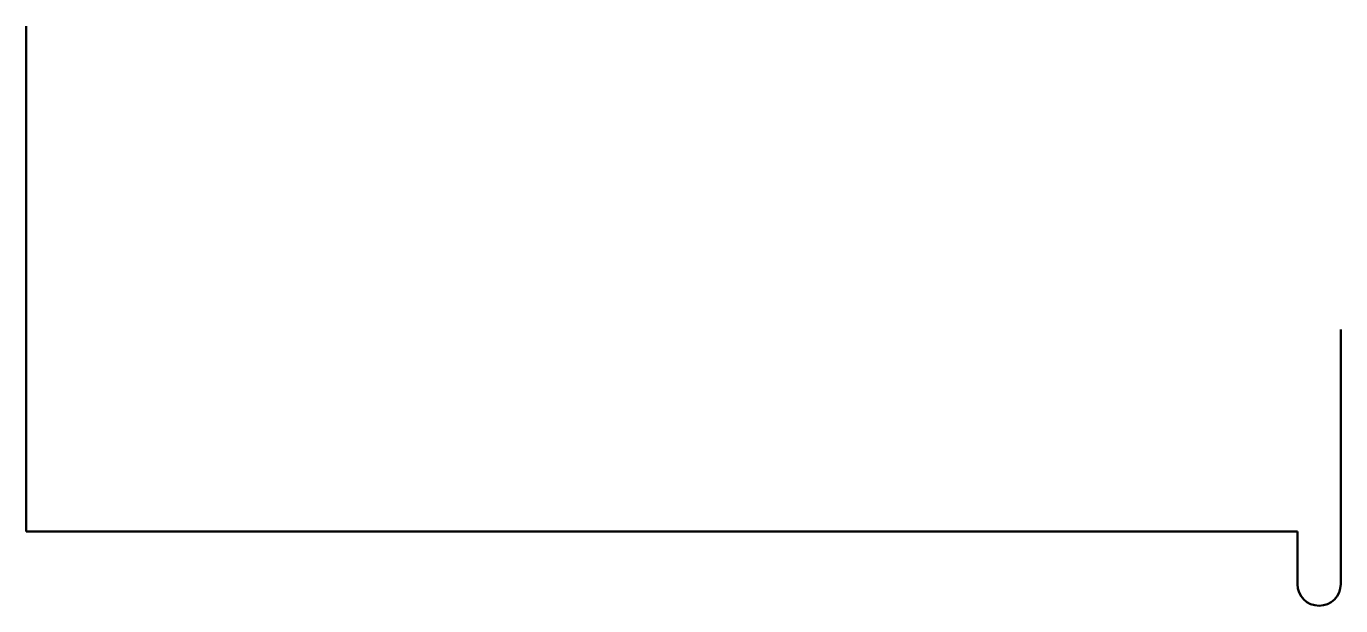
# Model space of a CAD drawing. Header units: metres. Extents: x 1 to 92, y -5.1 to 35.
import ezdxf

# ---------------------------------------------------------------- set-up
doc = ezdxf.new("R2010")
doc.units = ezdxf.units.M
doc.layers.add('A-DETL-GENF', color=92, linetype='Continuous', lineweight=18)

# ---------------------------------------------------------------- blocks, each defined once
blk = doc.blocks.new('41 sokkelprofiel gevelisolatiesyst - sokkelprofiel 90mm-1541004-00_0 Basismaterialen')
at = {"layer": 'A-DETL-GENF', "lineweight": 50}
for p, q in [((1, 35), (1, 0)), ((92, -3.64), (92, 14)), ((1, 0), (89, 0)), ((89, 0), (89, -3.64))]:
    blk.add_line(p, q, dxfattribs=at)
blk.add_arc((90.5, -3.64), 1.5, 180, 360, dxfattribs=at)

msp = doc.modelspace()

# ---------------------------------------------------------------- block references
msp.add_blockref('41 sokkelprofiel gevelisolatiesyst - sokkelprofiel 90mm-1541004-00_0 Basismaterialen', (0, 0))

doc.saveas('drawing.dxf')
